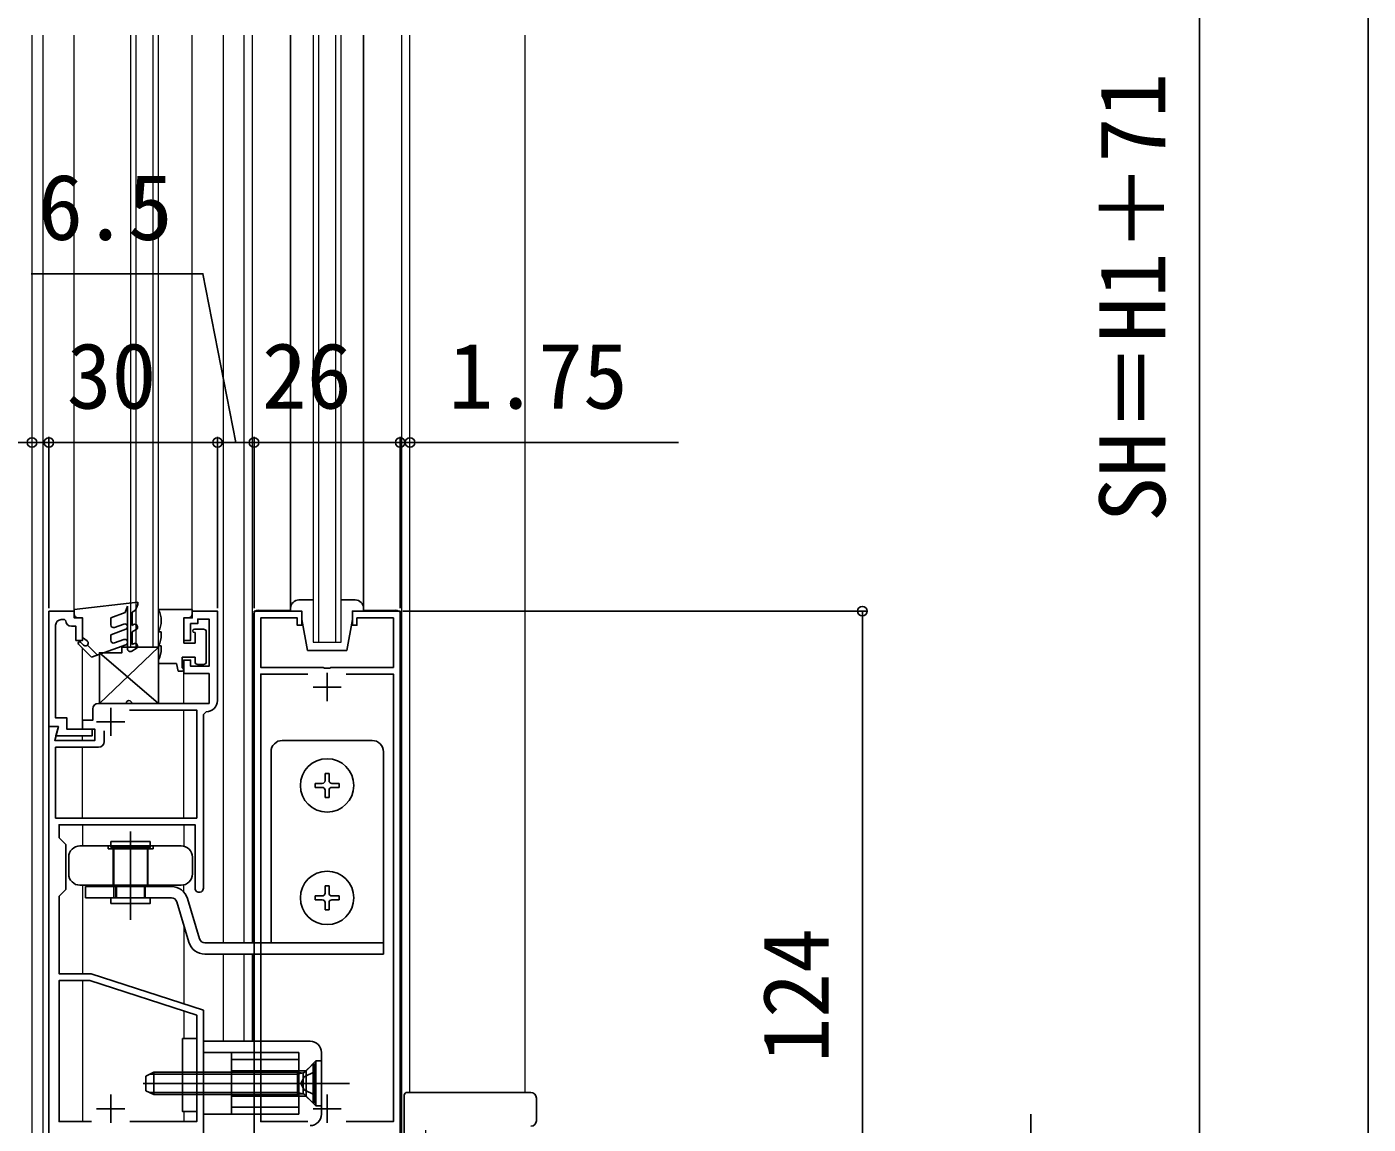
# Model space of a CAD drawing. Units: millimetres, scale not verified. Extents: x -700 to 700, y -1043 to 1038.
# Drawn here: x -540.9 to -302.3, y 180.4 to 375.6 of the extents above; entities that cross this region are included whole.
import ezdxf
from ezdxf.enums import TextEntityAlignment as Align

# ---------------------------------------------------------------- set-up
doc = ezdxf.new("R2010")
doc.units = ezdxf.units.MM
doc.header["$LTSCALE"] = 6
for name, color, linetype in [('0-2_YKK_11', 7, 'Continuous'), ('0-5_YKK_13', 4, 'Continuous'), ('0-7_YKK_D', 6, 'Continuous')]:
    doc.layers.add(name, color=color, linetype=linetype)
doc.layers.add('0-4_YKK_12', color=2, linetype='Continuous', lineweight=18)
doc.styles.add('ＭＳ ゴシック', font='')
doc.styles.get('ＭＳ ゴシック').set_extended_font_data('MS Gothic')

msp = doc.modelspace()

# ---------------------------------------------------------------- linework, layer by layer
at = {"layer": '0-2_YKK_11'}
for p, q in [((-487.5, 260.7), (-487.5, 255.7)), ((-490, 258.2), (-485, 258.2)), ((-526, 254.5), (-526, 249.5)), ((-528.5, 252), (-523.5, 252)), ((-527.15, 250.439), (-527.15, 248.5)), ((-526, 185.7), (-526, 180.7)), ((-487.5, 185.7), (-487.5, 180.7)), ((-528.5, 183.2), (-523.5, 183.2)), ((-490, 183.2), (-485, 183.2))]:
    msp.add_line(p, q, dxfattribs=at)
for points in [[(-537, 271.7), (-537, 251.2), (-535.299, 251.2), (-535.756, 249.5), (-529.3, 249.5), (-529.3, 250.7), (-533.8, 250.7), (-533.8, 252.7), (-535.8, 252.7), (-535.8, 269.2)], [(-533, 269), (-532.2, 269), (-532.2, 266.5), (-531, 266.5), (-531, 270.5), (-532.5, 270.5), (-532.5, 271.7), (-537, 271.7)], [(-534.8, 270.2), (-534.2, 270.2), (-534, 270)], [(-528.2, 255.3), (-508.5, 255.3), (-508.5, 260.6), (-513, 260.6), (-513, 263), (-511.8, 263), (-511.8, 261.9), (-508.5, 261.9), (-508.5, 270.3), (-510.5, 270.3), (-510.5, 269.5), (-511.8, 269.5), (-511.8, 266.5), (-513, 266.5), (-513, 270.5), (-511.5, 270.5), (-511.5, 271.7), (-507, 271.7), (-507, 255.8)], [(-500.5, 271.7), (-500.5, 147.7), (-499, 147.7), (-499, 159.7), (-497.2, 159.7), (-497.2, 160.7), (-499.3, 160.7), (-499.3, 178.7)], [(-474.5, 147.7), (-474.5, 271.7), (-483, 271.7), (-483, 269.2), (-482.2, 269.2), (-482.2, 270.5), (-475.7, 270.5), (-475.7, 261.7), (-486.829, 261.7), (-487.021, 261.557), (-487.979, 261.557), (-488.171, 261.7), (-499.3, 261.7), (-499.3, 270.5), (-492.8, 270.5), (-492.8, 269.2), (-492, 269.2), (-492, 271.7), (-500.5, 271.7)], [(-490.899, 180.9), (-499.3, 180.9), (-499.3, 260.5), (-490.899, 260.5)], [(-484.101, 260.5), (-475.7, 260.5), (-475.7, 180.9), (-484.101, 180.9)], [(-537, 135.7), (-537, 251.2), (-535.3, 251.2), (-535.97, 248.7), (-528.8, 248.7), (-528.8, 250.7), (-531, 250.7), (-531, 252.3), (-529.2, 252.3), (-529.2, 254.3)], [(-528.15, 247.5), (-535.8, 247.5), (-535.8, 234.9), (-510.7, 234.9), (-510.7, 254.1), (-522.664, 254.1)], [(-509, 253.8), (-509.5, 253.3), (-509.5, 222.45)], [(-511, 222.45), (-511, 233.7), (-535.2, 233.7), (-535.2, 231.4), (-534, 230.2), (-534, 222.2), (-535.2, 221), (-535.2, 207.2), (-529.5, 207.2), (-509.5, 200.7), (-509.5, 135.7), (-512.8, 135.7), (-512.8, 136.7), (-511.3, 136.7), (-511.3, 178.7)], [(-522.601, 180.9), (-510.7, 180.9), (-510.7, 199.828), (-529.69, 206), (-535.2, 206), (-535.2, 180.9), (-529.399, 180.9)]]:
    msp.add_lwpolyline(points, dxfattribs=at)
for centre, radius, start, end in [((-534.8, 269.2), 1, 90.00001, 179.99999), ((-533, 270), 1, 180.0009, 270.00088), ((-509, 255.8), 2, 270.00001, 359.99999), ((-528.2, 254.3), 1, 90.00001, 179.99999), ((-528.15, 248.5), 1, 270.00001, 359.99999), ((-510.25, 222.45), 0.75, 179.99999, 0.00001)]:
    msp.add_arc(centre, radius, start, end, dxfattribs=at)
at = {"layer": '0-4_YKK_12'}
for p, q in [((-532.5, 271.5), (-532.5, 374.128)), ((-521.5, 374.128), (-521.5, 265.3)), ((-518.5, 374.128), (-518.5, 265.3)), ((-511.5, 271.5), (-511.5, 374.128)), ((-506, 374.128), (-506, 212.7)), ((-502.25, 212.7), (-502.25, 374.128)), ((-500.8, 212.7), (-500.8, 374.128)), ((-489, 374.128), (-489, 266.2)), ((-486, 374.128), (-486, 266.2)), ((-474.2, 147.7), (-474.2, 374.128)), ((-472.75, 186.1), (-472.75, 374.128)), ((-452.259, 186.1), (-452.259, 374.128)), ((-500.65, 212.7), (-500.65, 270.9)), ((-499.65, 271.9), (-494, 271.9)), ((-481, 271.9), (-475.35, 271.9)), ((-474.35, 147.7), (-474.35, 270.9)), ((-531, 250.7), (-531, 265.037)), ((-513, 255.3), (-513, 260.9)), ((-513, 234.9), (-513, 254.1)), ((-531, 248.7), (-531, 249.5)), ((-531, 234.9), (-531, 247.5)), ((-531, 233.7), (-531, 229.95)), ((-513, 233.7), (-513, 229.894)), ((-531, 222.95), (-531, 207.2)), ((-513, 221.736), (-513, 223.006)), ((-513, 215.837), (-513, 201.837)), ((-506, 210.7), (-506, 195.2)), ((-502.25, 195.2), (-502.25, 210.7)), ((-500.8, 195.2), (-500.8, 210.7)), ((-500.65, 195.2), (-500.65, 210.7)), ((-531, 206), (-531, 180.9)), ((-513, 200.576), (-513, 195.7)), ((-513, 182.7), (-513, 180.9))]:
    msp.add_line(p, q, dxfattribs=at)
for points in [[(-470, 179.411), (-470, 135.7), (-540, 135.7), (-540, 374.128)], [(-506, 135.7), (-538, 135.7), (-538, 374.128)], [(-522.5, 374.128), (-522.5, 265.3), (-517.5, 265.3), (-517.5, 374.128)], [(-490, 374.128), (-490, 266.2), (-485, 266.2), (-485, 374.128)]]:
    msp.add_lwpolyline(points, dxfattribs=at)
for centre, start, end in [((-499.65, 270.9), 90, 180), ((-475.35, 270.9), 0, 90)]:
    msp.add_arc(centre, 1, start, end, dxfattribs=at)
at = {"layer": '0-5_YKK_13'}
for p, q in [((-494, 374.128), (-494, 272.2)), ((-481, 272.2), (-481, 374.128)), ((-532.5, 272), (-521.2, 273.305)), ((-523.421, 271.439), (-523, 272.594)), ((-523, 272.594), (-523, 265)), ((-521.2, 272.903), (-521.58, 271.858)), ((-521.2, 272.903), (-521.2, 273.305)), ((-492.5, 273.7), (-490, 273.7)), ((-485, 273.7), (-482.5, 273.7)), ((-532.5, 272), (-532.5, 271.2)), ((-531.8, 270.5), (-531, 270.5)), ((-531, 270.5), (-531, 267)), ((-523.421, 271.439), (-526, 270.5)), ((-526, 269.278), (-526, 270.5)), ((-522.2, 271.5), (-521.58, 271.858)), ((-522.2, 271.5), (-522.2, 269.155)), ((-517.5, 272), (-511.5, 272)), ((-517.5, 272), (-517.5, 271.936)), ((-513, 270.5), (-513, 266)), ((-512.2, 270.5), (-513, 270.5)), ((-511.5, 272), (-511.5, 271.2)), ((-492, 270.2), (-492, 271.7)), ((-492, 270.2), (-491, 264.7)), ((-483, 270.2), (-484, 264.7)), ((-523.329, 268.472), (-526, 267.5)), ((-526, 266.521), (-526, 267.5)), ((-523.671, 269.412), (-525.329, 268.808)), ((-521.95, 269.299), (-522.2, 269.155)), ((-522.2, 268), (-521.45, 268.433)), ((-522.2, 268), (-522.2, 265.75)), ((-517.5, 268.064), (-517.5, 268)), ((-517, 268), (-517.5, 268)), ((-517, 268), (-517, 267.5)), ((-511.1, 268.5), (-509.5, 268.5)), ((-511, 267.9), (-511.1, 267.9)), ((-511, 267.9), (-511, 266)), ((-509, 268), (-509, 262.7)), ((-531.727, 265.812), (-529.414, 263.5)), ((-530.854, 265.646), (-531.373, 266.166)), ((-530.2, 266.4), (-531, 267)), ((-528.377, 263.877), (-530.146, 265.646)), ((-529.414, 263.5), (-523.329, 265.715)), ((-517.5, 265.3), (-528, 255.3)), ((-523.671, 266.654), (-525.329, 266.051)), ((-522.25, 264.567), (-521.45, 265.029)), ((-521.95, 265.895), (-522.2, 265.75)), ((-517.5, 265.564), (-517.5, 265.5)), ((-517.5, 265.5), (-517, 265.5)), ((-517, 265.5), (-517, 265)), ((-513, 266), (-511, 266)), ((-528, 264.3), (-517.5, 255.3)), ((-517.5, 263.064), (-517.5, 262.4)), ((-511, 263.5), (-513.3, 263.5)), ((-513.3, 263.5), (-513.3, 261.6)), ((-511, 263.5), (-511, 262.7)), ((-484, 264.7), (-491, 264.7)), ((-514.3, 262.4), (-517.5, 262.4)), ((-514.3, 262.4), (-514, 261)), ((-513.3, 261), (-514, 261)), ((-510.5, 262.2), (-509.5, 262.2)), ((-479.471, 248.7), (-495.471, 248.7)), ((-497.471, 212.7), (-497.471, 246.7)), ((-477.471, 210.7), (-477.471, 246.7)), ((-487.85, 242.85), (-487.15, 242.85)), ((-487.85, 242.85), (-487.85, 241.55)), ((-487.15, 242.85), (-487.15, 241.55)), ((-489.65, 241.05), (-489.65, 240.35)), ((-489.65, 241.05), (-488.35, 241.05)), ((-489.65, 240.35), (-488.35, 240.35)), ((-487.85, 239.85), (-487.85, 238.55)), ((-487.15, 239.85), (-487.15, 238.55)), ((-486.65, 241.05), (-485.35, 241.05)), ((-486.65, 240.35), (-485.35, 240.35)), ((-485.35, 241.05), (-485.35, 240.35)), ((-487.85, 238.55), (-487.15, 238.55)), ((-522.471, 232.486), (-522.471, 216.773)), ((-531.471, 229.95), (-513.471, 229.95)), ((-526.471, 229.95), (-526.471, 229.45)), ((-526.471, 229.45), (-518.471, 229.45)), ((-525.571, 229.45), (-525.571, 222.95)), ((-519.371, 229.45), (-519.371, 222.95)), ((-518.471, 229.95), (-518.471, 229.45)), ((-533.471, 224.95), (-533.471, 227.95)), ((-511.471, 227.95), (-511.471, 224.95)), ((-513.471, 222.95), (-531.471, 222.95)), ((-530.471, 220.7), (-530.471, 222.7)), ((-530.471, 222.7), (-515.203, 222.7)), ((-525.471, 220.7), (-525.471, 222.7)), ((-525.071, 220.7), (-525.071, 222.7)), ((-524.971, 222.7), (-524.971, 220.7)), ((-519.971, 222.7), (-519.971, 220.7)), ((-519.871, 220.7), (-519.871, 222.7)), ((-487.85, 222.85), (-487.15, 222.85)), ((-487.85, 222.85), (-487.85, 221.55)), ((-487.15, 222.85), (-487.15, 221.55)), ((-530.471, 220.7), (-515.203, 220.7)), ((-514.245, 219.987), (-512.1, 212.838)), ((-512.33, 220.562), (-510.185, 213.413)), ((-489.65, 221.05), (-489.65, 220.35)), ((-489.65, 221.05), (-488.35, 221.05)), ((-489.65, 220.35), (-488.35, 220.35)), ((-487.85, 219.85), (-487.85, 218.55)), ((-487.15, 219.85), (-487.15, 218.55)), ((-486.65, 221.05), (-485.35, 221.05)), ((-486.65, 220.35), (-485.35, 220.35)), ((-485.35, 221.05), (-485.35, 220.35)), ((-487.85, 218.55), (-487.15, 218.55)), ((-477.471, 212.7), (-509.227, 212.7)), ((-477.471, 210.7), (-509.227, 210.7)), ((-509.5, 195.2), (-509.5, 180.2)), ((-490.5, 195.2), (-509.5, 195.2)), ((-492.5, 193.2), (-509.5, 193.2)), ((-504.5, 193.2), (-504.5, 182.2)), ((-492.5, 191.95), (-504.5, 191.95)), ((-492.5, 193.2), (-492.5, 182.2)), ((-491.25, 189.95), (-489.5, 191.7)), ((-490, 184.2), (-490, 191.2)), ((-489.75, 184.2), (-489.75, 191.2)), ((-489.5, 191.7), (-488.5, 191.7)), ((-489.5, 191.7), (-489.5, 183.7)), ((-488.5, 182.2), (-488.5, 193.2)), ((-519.75, 189), (-518.35, 189.7)), ((-519.75, 186.4), (-519.75, 189)), ((-492.75, 189.321), (-519.108, 189.321)), ((-492.75, 189.7), (-518.35, 189.7)), ((-518.35, 185.7), (-518.35, 189.7)), ((-491.25, 189.95), (-504.5, 189.95)), ((-492.75, 189.7), (-492.189, 189.56)), ((-492.75, 189.321), (-491.8, 189.56)), ((-491.565, 188.845), (-492.174, 187.7)), ((-491.75, 189.575), (-491.75, 185.825)), ((-489.75, 189.75), (-491.565, 188.845)), ((-491.25, 189.95), (-491.25, 185.45)), ((-488.25, 187.7), (-520.238, 187.7)), ((-518.35, 185.7), (-519.75, 186.4)), ((-513, 187.7), (-483.5, 187.7)), ((-492.75, 186.079), (-519.108, 186.079)), ((-492.75, 185.7), (-518.35, 185.7)), ((-491.25, 185.45), (-504.5, 185.45)), ((-492.75, 186.079), (-491.8, 185.84)), ((-490, 184.2), (-491.43, 185.63)), ((-491.25, 185.45), (-489.5, 183.7)), ((-489.75, 184.2), (-490, 184.2)), ((-473.759, 185.6), (-473.759, 164.165)), ((-473.259, 186.1), (-451.259, 186.1)), ((-450.259, 185.1), (-450.259, 181.066)), ((-492.5, 182.2), (-509.5, 182.2)), ((-492.5, 183.45), (-504.5, 183.45)), ((-489.5, 183.7), (-488.5, 183.7))]:
    msp.add_line(p, q, dxfattribs=at)
for points in [[(-492, 271.7), (-494, 271.7), (-494, 272.2)], [(-481, 272.2), (-481, 271.7), (-483, 271.7), (-483, 270.2)], [(-523.25, 255.3), (-528, 255.3), (-528, 264.3), (-524, 264.3), (-524, 265.3)], [(-524, 265.3), (-517.5, 265.3), (-517.5, 255.3), (-522.25, 255.3)], [(-519.471, 229.7), (-519.471, 222.7), (-525.471, 222.7), (-525.471, 229.7)], [(-489.75, 191.2), (-490, 191.2), (-491.43, 189.77)], [(-492.75, 189.7), (-492.75, 185.7), (-492.189, 185.84)], [(-489.75, 185.65), (-491.565, 186.555), (-492.174, 187.7)]]:
    msp.add_lwpolyline(points, dxfattribs=at)
for points in [[(-518.971, 230.7), (-525.971, 230.7), (-525.971, 229.7), (-518.971, 229.7)], [(-525.971, 220.7), (-518.971, 220.7), (-518.971, 219.7), (-525.971, 219.7)], [(-513.2, 195.7), (-510.7, 195.7), (-510.7, 182.7), (-513.2, 182.7)]]:
    msp.add_lwpolyline(points, close=True, dxfattribs=at)
for centre in [(-487.5, 240.7), (-487.5, 220.7)]:
    msp.add_circle(centre, 4.75, dxfattribs=at)
for centre, radius, start, end in [((-492.5, 272.2), 1.5, 90, 180), ((-482.5, 272.2), 1.5, 0, 90), ((-531.8, 271.2), 0.7, 180, 270), ((-521, 270), 4, 331.04498, 28.95502), ((-512.2, 271.2), 0.7, 270, 0), ((-525.5, 269.278), 0.5, 180, 290), ((-523.5, 268.942), 0.5, 290, 110), ((-521.7, 268.866), 0.5, 300, 120), ((-521, 267.5), 4, 331.04498, 0), ((-511.1, 268.2), 0.3, 90, 270), ((-509.5, 268), 0.5, 0, 90), ((-531.55, 265.989), 0.25, 45, 225), ((-530.5, 266), 0.5, 225, 53.1301), ((-525.5, 266.521), 0.5, 180, 290), ((-523.5, 266.185), 0.5, 290, 110), ((-522.5, 265), 0.5, 180, 300), ((-521.7, 265.462), 0.5, 300, 120), ((-521, 265), 4, 331.04498, 0), ((-510.5, 262.7), 0.5, 180, 270), ((-509.5, 262.7), 0.5, 270, 360), ((-513.3, 261.3), 0.3, 270, 90), ((-522.75, 255.3), 0.5, 360, 180), ((-495.471, 246.7), 2, 90, 180), ((-479.471, 246.7), 2, 0, 90), ((-488.35, 241.55), 0.5, 270, 0), ((-486.65, 241.55), 0.5, 180, 270), ((-488.35, 239.85), 0.5, 0, 90), ((-486.65, 239.85), 0.5, 90, 180), ((-531.471, 227.95), 2, 90, 180), ((-513.471, 227.95), 2, 0, 90), ((-531.471, 224.95), 2, 180, 270), ((-513.471, 224.95), 2, 270, 0), ((-515.203, 219.7), 3, 16.69924, 90), ((-515.203, 219.7), 1, 16.69924, 90), ((-488.35, 221.55), 0.5, 270, 0), ((-488.35, 219.85), 0.5, 0, 90), ((-486.65, 221.55), 0.5, 180, 270), ((-486.65, 219.85), 0.5, 90, 180), ((-509.227, 213.7), 3, 196.69924, 270), ((-509.227, 213.7), 1, 196.69924, 270), ((-490.5, 193.2), 2, 0, 90), ((-491.995, 190.336), 0.8, 255.96376, 315), ((-491.995, 185.064), 0.8, 45, 104.03624), ((-473.259, 185.6), 0.5, 90, 180), ((-451.259, 185.1), 1, 0, 90), ((-490.5, 182.2), 2, 270, 0), ((-451.259, 181.066), 1, 272, 0)]:
    msp.add_arc(centre, radius, start, end, dxfattribs=at)
at = {"layer": '0-7_YKK_D'}
for p, q in [((-302.259, 149.7), (-302.259, 682.7)), ((-332.259, 147.7), (-332.259, 549.7)), ((-540, 301.7), (-561.073, 301.7)), ((-537, 301.7), (-540, 301.7)), ((-537, 272.2), (-537, 302.7)), ((-537, 272.2), (-537, 302.7)), ((-537, 301.7), (-533.6, 301.7)), ((-537, 301.7), (-507, 301.7)), ((-507, 272.2), (-507, 302.7)), ((-507, 272.2), (-507, 302.7)), ((-507, 301.7), (-500.5, 301.7)), ((-500.5, 272.2), (-500.5, 302.7)), ((-500.5, 272.2), (-500.5, 302.7)), ((-500.5, 301.7), (-474.5, 301.7)), ((-474.5, 301.7), (-477.9, 301.7)), ((-474.5, 272.2), (-474.5, 302.7)), ((-474.5, 272.2), (-474.5, 302.7)), ((-474.5, 301.7), (-472.75, 301.7)), ((-472.75, 301.7), (-424.95, 301.7)), ((-474, 271.7), (-391.259, 271.7)), ((-392.259, 147.7), (-392.259, 271.7))]:
    msp.add_line(p, q, dxfattribs=at)
for points in [[(-503.75, 301.7), (-509.6, 331.7), (-540.145, 331.7)], [(-392.259, 146.15), (-362.259, 154.775), (-362.259, 182.23)]]:
    msp.add_lwpolyline(points, dxfattribs=at)
for centre in [(-540, 301.7), (-537, 301.7), (-537, 301.7), (-507, 301.7), (-507, 301.7), (-500.5, 301.7), (-500.5, 301.7), (-474.5, 301.7), (-474.5, 301.7), (-472.75, 301.7), (-392.259, 271.7)]:
    msp.add_circle(centre, 0.85, dxfattribs=at)

# ---------------------------------------------------------------- texts
at = {"layer": '0-7_YKK_D', "style": 'ＭＳ ゴシック'}
for s, p in [('SH＝H1＋71', (-334.849, 287.564)), ('124', (-394.759, 191.382))]:
    msp.add_text(s, height=11.73, rotation=90, dxfattribs=at).set_placement(p, align=Align.BOTTOM_LEFT)
for s, p in [('6.5', (-538.918, 334.2)), ('30', (-533.818, 304.2)), ('26', (-499.091, 304.2)), ('1.75', (-465.905, 304.2))]:
    msp.add_text(s, height=11.73, dxfattribs=at).set_placement(p, align=Align.BOTTOM_LEFT)

doc.saveas('drawing.dxf')
